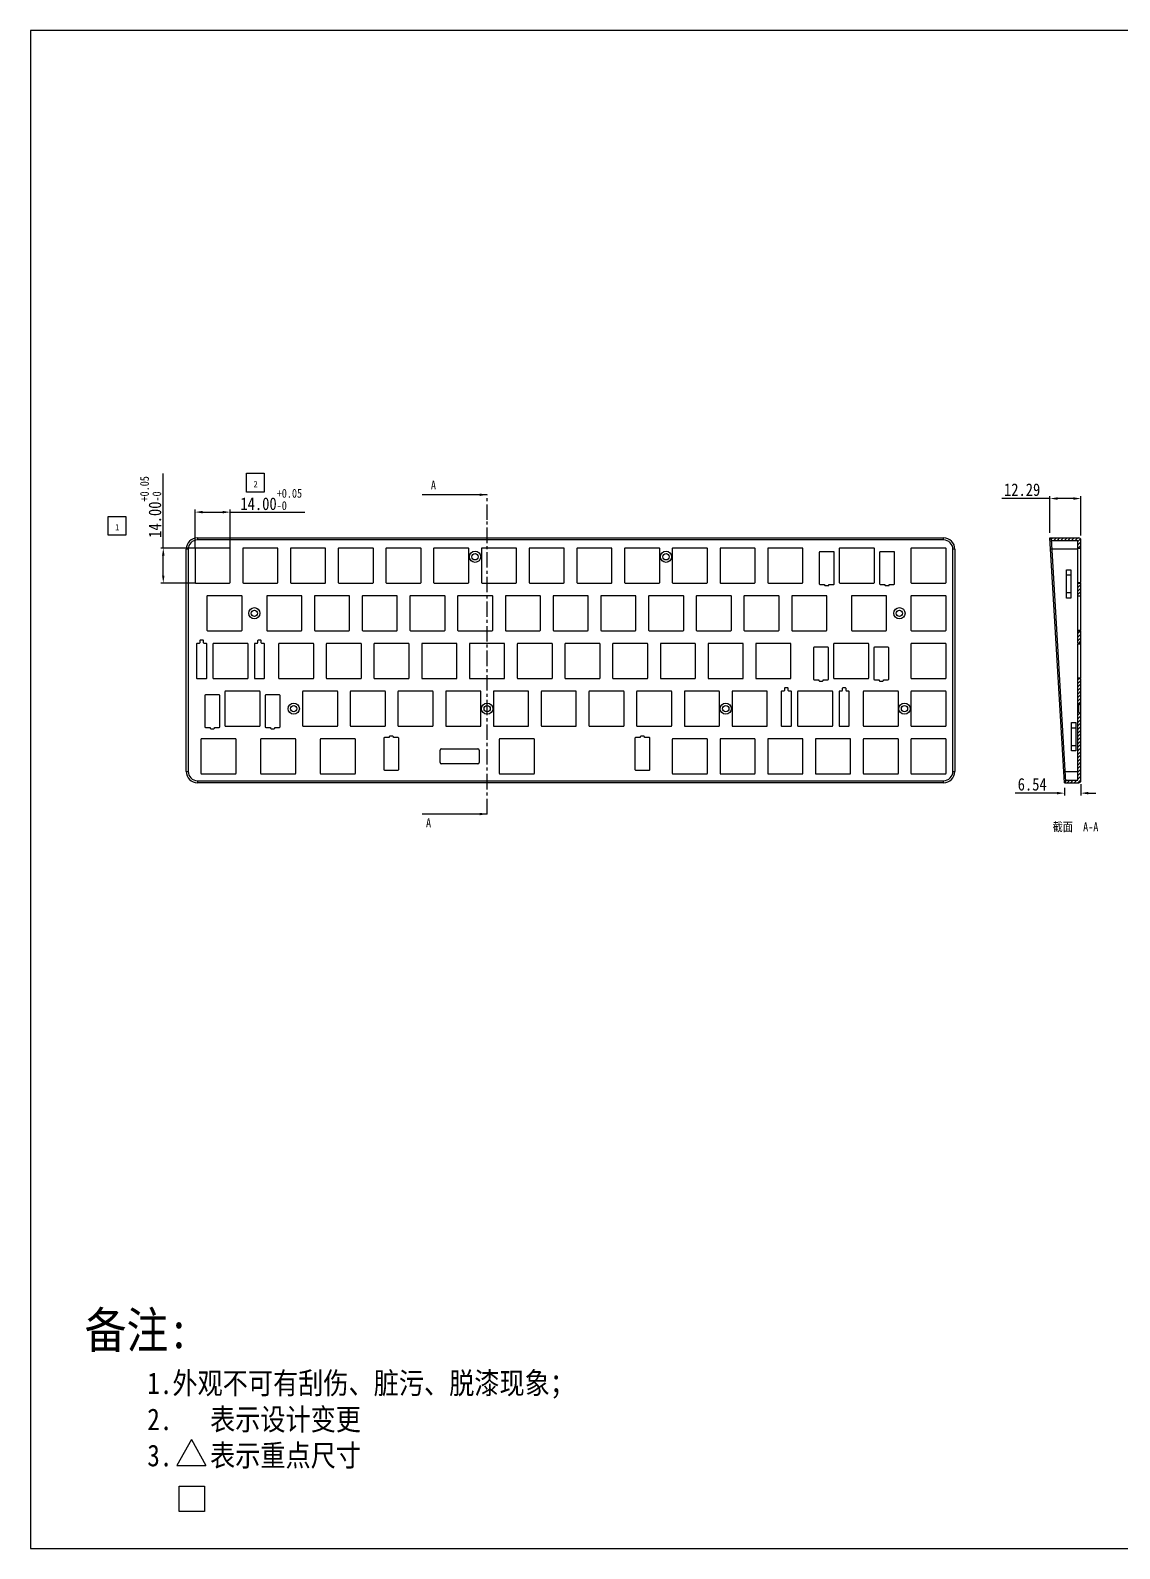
# Model space of a CAD drawing. Header units: millimetres. Extents: x 3844 to 4699, y 925 to 1530.
# Drawn here: x 3844 to 4278, y 925 to 1530 of the extents above; entities that cross this region are included whole.
import ezdxf

# ---------------------------------------------------------------- set-up
doc = ezdxf.new("R2010")
doc.units = ezdxf.units.MM
doc.header["$LTSCALE"] = 16.335
doc.header["$PDMODE"] = 3
doc.header["$PDSIZE"] = 8
doc.linetypes.add('CENTER', pattern=[0.6, 0.375, -0.075, 0.075, -0.075])
doc.layers.get('0').update_dxf_attribs({"linetype": 'CONTINUOUS'})
doc.layers.get('Defpoints').update_dxf_attribs({"linetype": 'CONTINUOUS'})
for name, color, linetype in [('DEFAULT_1', 7, 'CENTER'), ('图框', 7, 'CONTINUOUS'), ('文字说明', 2, 'CONTINUOUS'), ('标注尺寸', 2, 'CONTINUOUS')]:
    doc.layers.add(name, color=color, linetype=linetype)
doc.styles.get("Standard").update_dxf_attribs({"font": '', "width": 0.85, "height": 5})
doc.styles.get('Standard').set_extended_font_data('SimSun')
doc.dimstyles.get("Standard").update_dxf_attribs({"dimtxt": 5, "dimasz": 3, "dimexe": 1, "dimexo": 2, "dimgap": 1, "dimtad": 1, "dimzin": 1, "dimdsep": 46, "dimtxsty": 'Standard', "dimcen": 0.09, "dimadec": 0, "dimazin": 2, "dimtp": 0.01, "dimtm": 0.01, "dimtfac": 1, "dimtofl": 0, "dimtmove": 0, "dimatfit": 3, "dimfxl": 0, "dimtolj": 1, "dimarcsym": 0})

# ---------------------------------------------------------------- blocks, each defined once
blk = doc.blocks.new('*D81')
at = {"layer": 'Defpoints', "color": 0}
for p in [(3923.47, 1338.19), (3909.47, 1322.02), (3923.47, 1322.02)]:
    blk.add_point(p, dxfattribs=at)
at = {"layer": '标注尺寸', "color": 0, "lineweight": -2}
for p, q in [((3909.47, 1324.02), (3909.47, 1339.19)), ((3912.47, 1338.19), (3920.47, 1338.19)), ((3923.47, 1324.02), (3923.47, 1339.19)), ((3923.47, 1338.19), (3953.17, 1338.19))]:
    blk.add_line(p, q, dxfattribs=at)
at = {"layer": '标注尺寸', "color": 0}
for points in [[(3912.47, 1338.69), (3912.47, 1337.69), (3909.47, 1338.19)], [(3920.47, 1337.69), (3920.47, 1338.69), (3923.47, 1338.19)]]:
    blk.add_solid(points, dxfattribs=at)
at = {"layer": '标注尺寸', "color": 0, "insert": (3939.82, 1343.2), "char_height": 5, "attachment_point": 5}
blk.add_mtext('14.00{\\H0.7x;\\S+0.05^ -0;}', dxfattribs=at)
blk = doc.blocks.new('*D82')
at = {"layer": 'Defpoints', "color": 0}
for p in [(3896.84, 1323.9), (3911.48, 1323.9), (3911.48, 1309.9)]:
    blk.add_point(p, dxfattribs=at)
at = {"layer": '标注尺寸', "color": 0, "lineweight": -2}
for p, q in [((3896.84, 1323.9), (3896.84, 1353.6)), ((3909.48, 1323.9), (3895.84, 1323.9)), ((3896.84, 1312.9), (3896.84, 1320.9)), ((3909.48, 1309.9), (3895.84, 1309.9))]:
    blk.add_line(p, q, dxfattribs=at)
at = {"layer": '标注尺寸', "color": 0}
for points in [[(3897.34, 1320.9), (3896.34, 1320.9), (3896.84, 1323.9)], [(3896.34, 1312.9), (3897.34, 1312.9), (3896.84, 1309.9)]]:
    blk.add_solid(points, dxfattribs=at)
at = {"layer": '标注尺寸', "color": 0, "insert": (3891.84, 1340.25), "char_height": 5, "attachment_point": 5, "rotation": 90}
blk.add_mtext('14.00{\\H0.7x;\\S+0.05^ -0;}', dxfattribs=at)
blk = doc.blocks.new('*D83')
at = {"layer": 'Defpoints', "color": 0}
for p in [(4249.84, 1343.6), (4249.84, 1327.9), (4262.13, 1326.89)]:
    blk.add_point(p, dxfattribs=at)
at = {"layer": '标注尺寸', "color": 0, "lineweight": -2}
for p, q in [((4249.84, 1343.6), (4230.66, 1343.6)), ((4249.84, 1329.9), (4249.84, 1344.6)), ((4259.13, 1343.6), (4252.84, 1343.6)), ((4262.13, 1328.89), (4262.13, 1344.6))]:
    blk.add_line(p, q, dxfattribs=at)
at = {"layer": '标注尺寸', "color": 0}
for points in [[(4252.84, 1344.1), (4252.84, 1343.1), (4249.84, 1343.6)], [(4259.13, 1343.1), (4259.13, 1344.1), (4262.13, 1343.6)]]:
    blk.add_solid(points, dxfattribs=at)
at = {"layer": '标注尺寸', "color": 0, "insert": (4238.75, 1347.1), "char_height": 5, "attachment_point": 5}
blk.add_mtext('\\A1;12.29', dxfattribs=at)
blk = doc.blocks.new('*D84')
at = {"layer": 'Defpoints', "color": 0}
for p in [(4255.59, 1230.4), (4262.13, 1231.86), (4255.59, 1226.25)]:
    blk.add_point(p, dxfattribs=at)
at = {"layer": '标注尺寸', "color": 0, "lineweight": -2}
for p, q in [((4255.59, 1228.4), (4255.59, 1225.25)), ((4262.13, 1229.86), (4262.13, 1225.25)), ((4252.59, 1226.25), (4235.93, 1226.25)), ((4265.13, 1226.25), (4268.13, 1226.25))]:
    blk.add_line(p, q, dxfattribs=at)
at = {"layer": '标注尺寸', "color": 0}
for points in [[(4252.59, 1225.75), (4252.59, 1226.75), (4255.59, 1226.25)], [(4265.13, 1226.75), (4265.13, 1225.75), (4262.13, 1226.25)]]:
    blk.add_solid(points, dxfattribs=at)
at = {"layer": '标注尺寸', "color": 0, "insert": (4242.76, 1229.75), "char_height": 5, "attachment_point": 5}
blk.add_mtext('\\A1;6.54', dxfattribs=at)

msp = doc.modelspace()

# ---------------------------------------------------------------- hatches: boundary and pattern name
at = {"linetype": 'Continuous'}
h = msp.add_hatch(dxfattribs=at)
h.set_pattern_fill('A', color=2, angle=45, style=0, pattern_type=0)
h.set_pattern_definition([(45, (3745.1524, 1068.1621), (-0.7071068, 0.7071068), [])])
edge = h.paths.add_edge_path()
edge.add_line((4262.13, 1231.201), (4262.13, 1257.651))
edge.add_arc((4261.33, 1231.201), 0.8, 270, 360)
edge.add_line((4255.593, 1230.401), (4261.33, 1230.401))
edge.add_line((4255.593, 1230.401), (4255.569, 1230.801))
edge.add_line((4255.569, 1230.801), (4256.171, 1230.801))
edge.add_line((4256.135, 1231.401), (4256.171, 1230.801))
edge.add_line((4256.135, 1231.401), (4260.93, 1231.401))
edge.add_line((4260.93, 1231.401), (4260.93, 1258.651))
edge.add_line((4260.93, 1258.651), (4261.13, 1258.651))
edge.add_line((4261.13, 1258.651), (4262.13, 1257.651))
edge = h.paths.add_edge_path()
edge.add_line((4262.13, 1262.151), (4262.13, 1271.901))
edge.add_line((4261.13, 1261.151), (4262.13, 1262.151))
edge.add_line((4260.93, 1261.151), (4261.13, 1261.151))
edge.add_line((4260.93, 1261.151), (4260.93, 1271.901))
edge.add_line((4260.93, 1271.901), (4262.13, 1271.901))
edge = h.paths.add_edge_path()
edge.add_line((4262.13, 1285.901), (4262.13, 1290.901))
edge.add_line((4260.93, 1285.901), (4262.13, 1285.901))
edge.add_line((4260.93, 1285.901), (4260.93, 1290.901))
edge.add_line((4260.93, 1290.901), (4262.13, 1290.901))
edge = h.paths.add_edge_path()
edge.add_line((4262.13, 1304.901), (4262.13, 1309.901))
edge.add_line((4260.93, 1304.901), (4262.13, 1304.901))
edge.add_line((4260.93, 1304.901), (4260.93, 1309.901))
edge.add_line((4260.93, 1309.901), (4262.13, 1309.901))
edge = h.paths.add_edge_path()
edge.add_line((4262.13, 1323.901), (4262.13, 1327.101))
edge.add_line((4260.93, 1323.901), (4262.13, 1323.901))
edge.add_line((4260.93, 1323.901), (4260.93, 1326.901))
edge.add_line((4250.489, 1326.901), (4260.93, 1326.901))
edge.add_line((4250.454, 1327.501), (4250.489, 1326.901))
edge.add_line((4249.859, 1327.501), (4250.454, 1327.501))
edge.add_line((4249.859, 1327.501), (4249.836, 1327.901))
edge.add_line((4249.836, 1327.901), (4261.33, 1327.901))
edge.add_arc((4261.33, 1327.101), 0.8, 0, 90)

# ---------------------------------------------------------------- linework, layer by layer
at = {"color": 7, "linetype": 'Continuous'}
for p, q in [((3910.474, 1327.901), (3910.474, 1327.101)), ((3910.474, 1327.901), (4207.475, 1327.901)), ((4207.474, 1327.101), (3910.474, 1327.101)), ((4207.474, 1327.101), (4207.474, 1327.901)), ((4255.593, 1230.401), (4249.836, 1327.901)), ((4249.836, 1327.901), (4261.33, 1327.901)), ((4249.859, 1327.501), (4250.454, 1327.501)), ((4256.171, 1230.801), (4250.454, 1327.501)), ((4250.489, 1326.901), (4260.93, 1326.901)), ((4260.93, 1323.901), (4260.93, 1326.901)), ((4262.13, 1310.151), (4262.13, 1327.101)), ((3906.774, 1323.401), (3905.974, 1323.401)), ((3905.974, 1234.901), (3905.974, 1323.4)), ((3906.774, 1323.401), (3906.774, 1234.901)), ((3909.474, 1323.651), (3909.474, 1310.151)), ((3923.224, 1323.901), (3909.724, 1323.901)), ((3923.474, 1310.151), (3923.474, 1323.651)), ((3928.474, 1323.651), (3928.474, 1310.151)), ((3942.224, 1323.901), (3928.724, 1323.901)), ((3942.474, 1310.151), (3942.474, 1323.651)), ((3947.474, 1323.651), (3947.474, 1310.151)), ((3961.224, 1323.901), (3947.724, 1323.901)), ((3961.474, 1310.151), (3961.474, 1323.651)), ((3966.474, 1323.651), (3966.474, 1310.151)), ((3980.224, 1323.901), (3966.724, 1323.901)), ((3980.474, 1310.151), (3980.474, 1323.651)), ((3985.474, 1323.651), (3985.474, 1310.151)), ((3999.224, 1323.901), (3985.724, 1323.901)), ((3999.474, 1310.151), (3999.474, 1323.651)), ((4004.474, 1323.651), (4004.474, 1310.151)), ((4018.224, 1323.901), (4004.724, 1323.901)), ((4018.474, 1310.151), (4018.474, 1323.651)), ((4023.474, 1323.651), (4023.474, 1310.151)), ((4037.224, 1323.901), (4023.724, 1323.901)), ((4037.474, 1310.151), (4037.474, 1323.651)), ((4042.474, 1323.651), (4042.474, 1310.151)), ((4056.224, 1323.901), (4042.724, 1323.901)), ((4056.474, 1310.151), (4056.474, 1323.651)), ((4061.474, 1323.651), (4061.474, 1310.151)), ((4075.224, 1323.901), (4061.724, 1323.901)), ((4075.474, 1310.151), (4075.474, 1323.651)), ((4080.474, 1323.651), (4080.474, 1310.151)), ((4094.224, 1323.901), (4080.724, 1323.901)), ((4094.474, 1310.151), (4094.474, 1323.651)), ((4099.474, 1323.651), (4099.474, 1310.151)), ((4113.224, 1323.901), (4099.724, 1323.901)), ((4113.474, 1310.151), (4113.474, 1323.651)), ((4118.474, 1323.651), (4118.474, 1310.151)), ((4132.224, 1323.901), (4118.724, 1323.901)), ((4132.474, 1310.151), (4132.474, 1323.651)), ((4137.474, 1323.651), (4137.474, 1310.151)), ((4151.224, 1323.901), (4137.724, 1323.901)), ((4151.474, 1310.151), (4151.474, 1323.651)), ((4157.974, 1322.151), (4157.974, 1309.651)), ((4163.724, 1322.401), (4158.224, 1322.401)), ((4163.974, 1309.651), (4163.974, 1322.151)), ((4165.974, 1323.651), (4165.974, 1310.151)), ((4179.724, 1323.901), (4166.224, 1323.901)), ((4179.974, 1310.151), (4179.974, 1323.651)), ((4181.974, 1322.151), (4181.974, 1309.651)), ((4187.724, 1322.401), (4182.224, 1322.401)), ((4187.974, 1309.651), (4187.974, 1322.151)), ((4194.474, 1323.651), (4194.474, 1310.151)), ((4208.224, 1323.901), (4194.724, 1323.901)), ((4208.474, 1310.151), (4208.474, 1323.651)), ((4211.974, 1323.401), (4211.174, 1323.401)), ((4211.174, 1234.901), (4211.174, 1323.401)), ((4211.974, 1323.4), (4211.974, 1234.901)), ((4260.93, 1323.4), (4250.101, 1323.4)), ((4260.93, 1323.901), (4262.13, 1323.901)), ((4260.93, 1304.901), (4260.93, 1323.651)), ((4262.13, 1323.651), (4260.93, 1323.651)), ((4256.43, 1303.97), (4256.43, 1315.229)), ((4256.43, 1315.229), (4258.13, 1315.229)), ((4258.13, 1313.049), (4256.43, 1313.055)), ((4258.13, 1315.231), (4258.13, 1303.973)), ((3909.724, 1309.901), (3923.224, 1309.901)), ((3928.724, 1309.901), (3942.224, 1309.901)), ((3947.724, 1309.901), (3961.224, 1309.901)), ((3966.724, 1309.901), (3980.224, 1309.901)), ((3985.724, 1309.901), (3999.224, 1309.901)), ((4004.724, 1309.901), (4018.224, 1309.901)), ((4023.724, 1309.901), (4037.224, 1309.901)), ((4042.724, 1309.901), (4056.224, 1309.901)), ((4061.724, 1309.901), (4075.224, 1309.901)), ((4080.724, 1309.901), (4094.224, 1309.901)), ((4099.724, 1309.901), (4113.224, 1309.901)), ((4118.724, 1309.901), (4132.224, 1309.901)), ((4137.724, 1309.901), (4151.224, 1309.901)), ((4158.224, 1309.401), (4160.124, 1309.401)), ((4160.124, 1309.401), (4160.124, 1309.151)), ((4160.374, 1308.901), (4161.574, 1308.901)), ((4161.824, 1309.401), (4163.724, 1309.401)), ((4161.824, 1309.151), (4161.824, 1309.401)), ((4166.224, 1309.901), (4179.724, 1309.901)), ((4182.224, 1309.401), (4184.124, 1309.401)), ((4184.124, 1309.401), (4184.124, 1309.151)), ((4184.374, 1308.901), (4185.574, 1308.901)), ((4185.824, 1309.401), (4187.724, 1309.401)), ((4185.824, 1309.151), (4185.824, 1309.401)), ((4194.724, 1309.901), (4208.224, 1309.901)), ((4260.93, 1310.151), (4262.13, 1310.151)), ((4260.93, 1309.901), (4262.13, 1309.901)), ((4262.13, 1291.151), (4262.13, 1309.901)), ((3914.234, 1304.651), (3914.234, 1291.151)), ((3927.984, 1304.901), (3914.484, 1304.901)), ((3928.234, 1291.151), (3928.234, 1304.651)), ((3938.014, 1304.651), (3938.014, 1291.151)), ((3951.764, 1304.901), (3938.264, 1304.901)), ((3952.014, 1291.151), (3952.014, 1304.651)), ((3957.014, 1304.651), (3957.014, 1291.151)), ((3970.764, 1304.901), (3957.264, 1304.901)), ((3971.014, 1291.151), (3971.014, 1304.651)), ((3976.014, 1304.651), (3976.014, 1291.151)), ((3989.764, 1304.901), (3976.264, 1304.901)), ((3990.014, 1291.151), (3990.014, 1304.651)), ((3995.014, 1304.651), (3995.014, 1291.151)), ((4008.764, 1304.901), (3995.264, 1304.901)), ((4009.014, 1291.151), (4009.014, 1304.651)), ((4014.014, 1304.651), (4014.014, 1291.151)), ((4027.764, 1304.901), (4014.264, 1304.901)), ((4028.014, 1291.151), (4028.014, 1304.651)), ((4033.014, 1304.651), (4033.014, 1291.151)), ((4046.764, 1304.901), (4033.264, 1304.901)), ((4047.014, 1291.151), (4047.014, 1304.651)), ((4052.014, 1304.651), (4052.014, 1291.151)), ((4065.764, 1304.901), (4052.264, 1304.901)), ((4066.014, 1291.151), (4066.014, 1304.651)), ((4071.014, 1304.651), (4071.014, 1291.151)), ((4084.764, 1304.901), (4071.264, 1304.901)), ((4085.014, 1291.151), (4085.014, 1304.651)), ((4090.014, 1304.651), (4090.014, 1291.151)), ((4103.764, 1304.901), (4090.264, 1304.901)), ((4104.014, 1291.151), (4104.014, 1304.651)), ((4109.014, 1304.651), (4109.014, 1291.151)), ((4122.764, 1304.901), (4109.264, 1304.901)), ((4123.014, 1291.151), (4123.014, 1304.651)), ((4128.014, 1304.651), (4128.014, 1291.151)), ((4141.764, 1304.901), (4128.264, 1304.901)), ((4142.014, 1291.151), (4142.014, 1304.651)), ((4147.014, 1304.651), (4147.014, 1291.151)), ((4160.764, 1304.901), (4147.264, 1304.901)), ((4161.014, 1291.151), (4161.014, 1304.651)), ((4170.774, 1304.651), (4170.774, 1291.151)), ((4184.524, 1304.901), (4171.024, 1304.901)), ((4184.774, 1291.151), (4184.774, 1304.651)), ((4194.474, 1304.651), (4194.474, 1291.151)), ((4208.224, 1304.901), (4194.724, 1304.901)), ((4208.474, 1291.151), (4208.474, 1304.651)), ((4256.43, 1306.152), (4258.13, 1306.146)), ((4258.13, 1303.972), (4256.43, 1303.972)), ((4260.93, 1304.901), (4262.13, 1304.901)), ((4260.93, 1285.901), (4260.93, 1304.651)), ((4262.13, 1304.651), (4260.93, 1304.651)), ((3914.484, 1290.901), (3927.984, 1290.901)), ((3938.264, 1290.901), (3951.764, 1290.901)), ((3957.264, 1290.901), (3970.764, 1290.901)), ((3976.264, 1290.901), (3989.764, 1290.901)), ((3995.264, 1290.901), (4008.764, 1290.901)), ((4014.264, 1290.901), (4027.764, 1290.901)), ((4033.264, 1290.901), (4046.764, 1290.901)), ((4052.264, 1290.901), (4065.764, 1290.901)), ((4071.264, 1290.901), (4084.764, 1290.901)), ((4090.264, 1290.901), (4103.764, 1290.901)), ((4109.264, 1290.901), (4122.764, 1290.901)), ((4128.264, 1290.901), (4141.764, 1290.901)), ((4147.264, 1290.901), (4160.764, 1290.901)), ((4171.024, 1290.901), (4184.524, 1290.901)), ((4194.724, 1290.901), (4208.224, 1290.901)), ((4260.93, 1291.151), (4262.13, 1291.151)), ((4260.93, 1290.901), (4262.13, 1290.901)), ((4262.13, 1272.151), (4262.13, 1290.901)), ((3910.124, 1285.701), (3910.124, 1272.101)), ((3911.174, 1285.901), (3910.324, 1285.901)), ((3911.374, 1286.951), (3911.374, 1286.101)), ((3912.674, 1287.151), (3911.574, 1287.151)), ((3912.874, 1286.101), (3912.874, 1286.951)), ((3913.924, 1285.901), (3913.074, 1285.901)), ((3914.124, 1272.101), (3914.124, 1285.701)), ((3916.624, 1285.651), (3916.624, 1272.151)), ((3930.374, 1285.901), (3916.874, 1285.901)), ((3930.624, 1272.151), (3930.624, 1285.651)), ((3933.124, 1285.701), (3933.124, 1272.101)), ((3934.174, 1285.901), (3933.324, 1285.901)), ((3934.374, 1286.951), (3934.374, 1286.101)), ((3935.674, 1287.151), (3934.574, 1287.151)), ((3935.874, 1286.101), (3935.874, 1286.951)), ((3936.924, 1285.901), (3936.074, 1285.901)), ((3937.124, 1272.101), (3937.124, 1285.701)), ((3942.724, 1285.651), (3942.724, 1272.151)), ((3956.474, 1285.901), (3942.974, 1285.901)), ((3956.724, 1272.151), (3956.724, 1285.651)), ((3961.724, 1285.651), (3961.724, 1272.151)), ((3975.474, 1285.901), (3961.974, 1285.901)), ((3975.724, 1272.151), (3975.724, 1285.651)), ((3980.724, 1285.651), (3980.724, 1272.151)), ((3994.474, 1285.901), (3980.974, 1285.901)), ((3994.724, 1272.151), (3994.724, 1285.651)), ((3999.724, 1285.651), (3999.724, 1272.151)), ((4013.474, 1285.901), (3999.974, 1285.901)), ((4013.724, 1272.151), (4013.724, 1285.651)), ((4018.724, 1285.651), (4018.724, 1272.151)), ((4032.474, 1285.901), (4018.974, 1285.901)), ((4032.724, 1272.151), (4032.724, 1285.651)), ((4037.724, 1285.651), (4037.724, 1272.151)), ((4051.474, 1285.901), (4037.974, 1285.901)), ((4051.724, 1272.151), (4051.724, 1285.651)), ((4056.724, 1285.651), (4056.724, 1272.151)), ((4070.474, 1285.901), (4056.974, 1285.901)), ((4070.724, 1272.151), (4070.724, 1285.651)), ((4075.724, 1285.651), (4075.724, 1272.151)), ((4089.474, 1285.901), (4075.974, 1285.901)), ((4089.724, 1272.151), (4089.724, 1285.651)), ((4094.724, 1285.651), (4094.724, 1272.151)), ((4108.474, 1285.901), (4094.974, 1285.901)), ((4108.724, 1272.151), (4108.724, 1285.651)), ((4113.724, 1285.651), (4113.724, 1272.151)), ((4127.474, 1285.901), (4113.974, 1285.901)), ((4127.724, 1272.151), (4127.724, 1285.651)), ((4132.724, 1285.651), (4132.724, 1272.151)), ((4146.474, 1285.901), (4132.974, 1285.901)), ((4146.724, 1272.151), (4146.724, 1285.651)), ((4155.674, 1284.151), (4155.674, 1271.651)), ((4161.424, 1284.401), (4155.924, 1284.401)), ((4161.674, 1271.651), (4161.674, 1284.151)), ((4163.674, 1285.651), (4163.674, 1272.151)), ((4177.424, 1285.901), (4163.924, 1285.901)), ((4177.674, 1272.151), (4177.674, 1285.651)), ((4179.674, 1284.151), (4179.674, 1271.651)), ((4185.424, 1284.401), (4179.924, 1284.401)), ((4185.674, 1271.651), (4185.674, 1284.151)), ((4194.474, 1285.651), (4194.474, 1272.151)), ((4208.224, 1285.901), (4194.724, 1285.901)), ((4208.474, 1272.151), (4208.474, 1285.651)), ((4260.93, 1285.901), (4262.13, 1285.901)), ((4260.93, 1231.401), (4260.93, 1285.651)), ((4262.13, 1285.651), (4260.93, 1285.651)), ((3910.324, 1271.901), (3913.924, 1271.901)), ((3916.874, 1271.901), (3930.374, 1271.901)), ((3933.324, 1271.901), (3936.924, 1271.901)), ((3942.974, 1271.901), (3956.474, 1271.901)), ((3961.974, 1271.901), (3975.474, 1271.901)), ((3980.974, 1271.901), (3994.474, 1271.901)), ((3999.974, 1271.901), (4013.474, 1271.901)), ((4018.974, 1271.901), (4032.474, 1271.901)), ((4037.974, 1271.901), (4051.474, 1271.901)), ((4056.974, 1271.901), (4070.474, 1271.901)), ((4075.974, 1271.901), (4089.474, 1271.901)), ((4094.974, 1271.901), (4108.474, 1271.901)), ((4113.974, 1271.901), (4127.474, 1271.901)), ((4132.974, 1271.901), (4146.474, 1271.901)), ((4155.924, 1271.401), (4157.824, 1271.401)), ((4157.824, 1271.401), (4157.824, 1271.151)), ((4158.074, 1270.901), (4159.274, 1270.901)), ((4159.524, 1271.401), (4161.424, 1271.401)), ((4159.524, 1271.151), (4159.524, 1271.401)), ((4163.924, 1271.901), (4177.424, 1271.901)), ((4179.924, 1271.401), (4181.824, 1271.401)), ((4181.824, 1271.401), (4181.824, 1271.151)), ((4182.074, 1270.901), (4183.274, 1270.901)), ((4183.524, 1271.401), (4185.424, 1271.401)), ((4183.524, 1271.151), (4183.524, 1271.401)), ((4194.724, 1271.901), (4208.224, 1271.901)), ((4260.93, 1272.151), (4262.13, 1272.151)), ((4260.93, 1271.901), (4262.13, 1271.901)), ((4262.13, 1231.201), (4262.13, 1271.901)), ((3913.374, 1265.151), (3913.374, 1252.651)), ((3919.124, 1265.401), (3913.624, 1265.401)), ((3919.374, 1252.651), (3919.374, 1265.151)), ((3921.374, 1266.651), (3921.374, 1253.151)), ((3935.124, 1266.901), (3921.624, 1266.901)), ((3935.374, 1253.151), (3935.374, 1266.651)), ((3937.374, 1265.151), (3937.374, 1252.651)), ((3943.124, 1265.401), (3937.624, 1265.401)), ((3943.374, 1252.651), (3943.374, 1265.151)), ((3952.274, 1266.651), (3952.274, 1253.151)), ((3966.024, 1266.901), (3952.524, 1266.901)), ((3966.274, 1253.151), (3966.274, 1266.651)), ((3971.274, 1266.651), (3971.274, 1253.151)), ((3985.024, 1266.901), (3971.524, 1266.901)), ((3985.274, 1253.151), (3985.274, 1266.651)), ((3990.274, 1266.651), (3990.274, 1253.151)), ((4004.024, 1266.901), (3990.524, 1266.901)), ((4004.274, 1253.151), (4004.274, 1266.651)), ((4009.274, 1266.651), (4009.274, 1253.151)), ((4023.024, 1266.901), (4009.524, 1266.901)), ((4023.274, 1253.151), (4023.274, 1266.651)), ((4028.274, 1266.651), (4028.274, 1253.151)), ((4042.024, 1266.901), (4028.524, 1266.901)), ((4042.274, 1253.151), (4042.274, 1266.651)), ((4047.274, 1266.651), (4047.274, 1253.151)), ((4061.024, 1266.901), (4047.524, 1266.901)), ((4061.274, 1253.151), (4061.274, 1266.651)), ((4066.274, 1266.651), (4066.274, 1253.151)), ((4080.024, 1266.901), (4066.524, 1266.901)), ((4080.274, 1253.151), (4080.274, 1266.651)), ((4085.274, 1266.651), (4085.274, 1253.151)), ((4099.024, 1266.901), (4085.524, 1266.901)), ((4099.274, 1253.151), (4099.274, 1266.651)), ((4104.274, 1266.651), (4104.274, 1253.151)), ((4118.024, 1266.901), (4104.524, 1266.901)), ((4118.274, 1253.151), (4118.274, 1266.651)), ((4123.274, 1266.651), (4123.274, 1253.151)), ((4137.024, 1266.901), (4123.524, 1266.901)), ((4137.274, 1253.151), (4137.274, 1266.651)), ((4142.884, 1266.701), (4142.884, 1253.101)), ((4143.934, 1266.901), (4143.084, 1266.901)), ((4144.134, 1267.951), (4144.134, 1267.101)), ((4145.434, 1268.151), (4144.334, 1268.151)), ((4145.634, 1267.101), (4145.634, 1267.951)), ((4146.684, 1266.901), (4145.834, 1266.901)), ((4146.884, 1253.101), (4146.884, 1266.701)), ((4149.384, 1266.651), (4149.384, 1253.151)), ((4163.134, 1266.901), (4149.634, 1266.901)), ((4163.384, 1253.151), (4163.384, 1266.651)), ((4165.884, 1266.701), (4165.884, 1253.101)), ((4166.934, 1266.901), (4166.084, 1266.901)), ((4167.134, 1267.951), (4167.134, 1267.101)), ((4168.434, 1268.151), (4167.334, 1268.151)), ((4168.634, 1267.101), (4168.634, 1267.951)), ((4169.684, 1266.901), (4168.834, 1266.901)), ((4169.884, 1253.101), (4169.884, 1266.701)), ((4175.474, 1266.651), (4175.474, 1253.151)), ((4189.224, 1266.901), (4175.724, 1266.901)), ((4189.474, 1253.151), (4189.474, 1266.651)), ((4194.474, 1266.651), (4194.474, 1253.151)), ((4208.224, 1266.901), (4194.724, 1266.901)), ((4208.474, 1253.151), (4208.474, 1266.651)), ((4260.93, 1261.151), (4261.13, 1261.151)), ((4260.93, 1258.651), (4261.13, 1258.651)), ((4261.13, 1261.151), (4262.13, 1262.151)), ((4261.13, 1261.151), (4261.13, 1258.651)), ((4261.13, 1258.651), (4262.13, 1257.651)), ((3913.624, 1252.401), (3915.524, 1252.401)), ((3915.524, 1252.401), (3915.524, 1252.151)), ((3917.224, 1252.151), (3917.224, 1252.401)), ((3917.224, 1252.401), (3919.124, 1252.401)), ((3921.624, 1252.901), (3935.124, 1252.901)), ((3937.624, 1252.401), (3939.524, 1252.401)), ((3939.524, 1252.401), (3939.524, 1252.151)), ((3941.224, 1252.151), (3941.224, 1252.401)), ((3941.224, 1252.401), (3943.124, 1252.401)), ((3952.524, 1252.901), (3966.024, 1252.901)), ((3971.524, 1252.901), (3985.024, 1252.901)), ((3990.524, 1252.901), (4004.024, 1252.901)), ((4009.524, 1252.901), (4023.024, 1252.901)), ((4028.524, 1252.901), (4042.024, 1252.901)), ((4047.524, 1252.901), (4061.024, 1252.901)), ((4066.524, 1252.901), (4080.024, 1252.901)), ((4085.524, 1252.901), (4099.024, 1252.901)), ((4104.524, 1252.901), (4118.024, 1252.901)), ((4123.524, 1252.901), (4137.024, 1252.901)), ((4143.084, 1252.901), (4146.684, 1252.901)), ((4149.634, 1252.901), (4163.134, 1252.901)), ((4166.084, 1252.901), (4169.684, 1252.901)), ((4175.724, 1252.901), (4189.224, 1252.901)), ((4194.724, 1252.901), (4208.224, 1252.901)), ((4258.43, 1254.329), (4260.13, 1254.329)), ((4258.43, 1243.07), (4258.43, 1254.329)), ((4260.13, 1252.149), (4258.43, 1252.155)), ((4260.13, 1254.331), (4260.13, 1243.073)), ((3911.849, 1247.651), (3911.849, 1234.151)), ((3925.599, 1247.901), (3912.099, 1247.901)), ((3915.774, 1251.901), (3916.974, 1251.901)), ((3925.849, 1234.151), (3925.849, 1247.651)), ((3935.599, 1247.651), (3935.599, 1234.151)), ((3949.349, 1247.901), (3935.849, 1247.901)), ((3939.774, 1251.901), (3940.974, 1251.901)), ((3949.599, 1234.151), (3949.599, 1247.651)), ((3959.349, 1247.651), (3959.349, 1234.151)), ((3973.099, 1247.901), (3959.599, 1247.901)), ((3973.349, 1234.151), (3973.349, 1247.651)), ((3984.599, 1248.151), (3984.599, 1235.651)), ((3986.749, 1248.401), (3984.849, 1248.401)), ((3986.749, 1248.651), (3986.749, 1248.401)), ((3988.199, 1248.901), (3986.999, 1248.901)), ((3988.449, 1248.401), (3988.449, 1248.651)), ((3990.349, 1248.401), (3988.449, 1248.401)), ((3990.599, 1235.651), (3990.599, 1248.151)), ((4030.599, 1247.651), (4030.599, 1234.151)), ((4044.349, 1247.901), (4030.849, 1247.901)), ((4044.599, 1234.151), (4044.599, 1247.651)), ((4084.599, 1248.151), (4084.599, 1235.651)), ((4086.749, 1248.401), (4084.849, 1248.401)), ((4086.749, 1248.651), (4086.749, 1248.401)), ((4088.199, 1248.901), (4086.999, 1248.901)), ((4088.449, 1248.401), (4088.449, 1248.651)), ((4090.349, 1248.401), (4088.449, 1248.401)), ((4090.599, 1235.651), (4090.599, 1248.151)), ((4099.474, 1247.651), (4099.474, 1234.151)), ((4113.224, 1247.901), (4099.724, 1247.901)), ((4113.474, 1234.151), (4113.474, 1247.651)), ((4118.474, 1247.651), (4118.474, 1234.151)), ((4132.224, 1247.901), (4118.724, 1247.901)), ((4132.474, 1234.151), (4132.474, 1247.651)), ((4137.474, 1247.651), (4137.474, 1234.151)), ((4151.224, 1247.901), (4137.724, 1247.901)), ((4151.474, 1234.151), (4151.474, 1247.651)), ((4156.474, 1247.651), (4156.474, 1234.151)), ((4170.224, 1247.901), (4156.724, 1247.901)), ((4170.474, 1234.151), (4170.474, 1247.651)), ((4175.474, 1247.651), (4175.474, 1234.151)), ((4189.224, 1247.901), (4175.724, 1247.901)), ((4189.474, 1234.151), (4189.474, 1247.651)), ((4194.474, 1247.651), (4194.474, 1234.151)), ((4208.224, 1247.901), (4194.724, 1247.901)), ((4208.474, 1234.151), (4208.474, 1247.651)), ((4007.099, 1238.401), (4007.099, 1243.401)), ((4007.599, 1243.901), (4022.099, 1243.901)), ((4022.599, 1243.401), (4022.599, 1238.401)), ((4258.43, 1245.252), (4260.13, 1245.246)), ((4260.13, 1243.072), (4258.43, 1243.072)), ((3905.974, 1234.901), (3906.774, 1234.901)), ((3912.099, 1233.901), (3925.599, 1233.901)), ((3935.849, 1233.901), (3949.349, 1233.901)), ((3959.599, 1233.901), (3973.099, 1233.901)), ((3984.849, 1235.401), (3990.349, 1235.401)), ((4022.099, 1237.901), (4007.599, 1237.901)), ((4030.849, 1233.901), (4044.349, 1233.901)), ((4084.849, 1235.401), (4090.349, 1235.401)), ((4099.724, 1233.901), (4113.224, 1233.901)), ((4118.724, 1233.901), (4132.224, 1233.901)), ((4137.724, 1233.901), (4151.224, 1233.901)), ((4156.724, 1233.901), (4170.224, 1233.901)), ((4175.724, 1233.901), (4189.224, 1233.901)), ((4194.724, 1233.901), (4208.224, 1233.901)), ((4211.174, 1234.901), (4211.974, 1234.901)), ((4255.327, 1234.901), (4260.93, 1234.901)), ((3910.474, 1231.201), (3910.474, 1230.401)), ((3910.474, 1231.201), (4207.474, 1231.201)), ((4207.475, 1230.401), (3910.474, 1230.401)), ((4207.474, 1230.401), (4207.474, 1231.201)), ((4255.569, 1230.801), (4256.171, 1230.801)), ((4255.593, 1230.401), (4261.33, 1230.401)), ((4256.135, 1231.401), (4260.93, 1231.401))]:
    msp.add_line(p, q, dxfattribs=at)
for centre, radius in [((4020.974, 1320.401), 2.25), ((4020.974, 1320.401), 1.25), ((4096.974, 1320.401), 2.25), ((4096.974, 1320.401), 1.25), ((3933.089, 1297.901), 2.25), ((3933.089, 1297.901), 1.25), ((4189.901, 1297.901), 2.25), ((4189.901, 1297.901), 1.25), ((3948.774, 1259.901), 2.25), ((3948.774, 1259.901), 1.25), ((4025.774, 1259.901), 2.25), ((4025.774, 1259.901), 1.25), ((4120.774, 1259.901), 2.25), ((4120.774, 1259.901), 1.25), ((4191.925, 1259.901), 2.25), ((4191.925, 1259.901), 1.25)]:
    msp.add_circle(centre, radius, dxfattribs=at)
for centre, radius, start, end in [((3910.474, 1323.401), 4.5, 90, 180), ((3910.474, 1323.401), 3.7, 90, 180), ((4207.474, 1323.401), 3.7, 0, 90), ((4207.474, 1323.401), 4.5, 359.994686, 89.995867), ((4261.33, 1327.101), 0.8, 0, 90), ((3909.724, 1323.651), 0.25, 90, 180), ((3923.224, 1323.651), 0.25, 0, 90), ((3928.724, 1323.651), 0.25, 90, 180), ((3942.224, 1323.651), 0.25, 0, 90), ((3947.724, 1323.651), 0.25, 90, 180), ((3961.224, 1323.651), 0.25, 0, 90), ((3966.724, 1323.651), 0.25, 90, 180), ((3980.224, 1323.651), 0.25, 0, 90), ((3985.724, 1323.651), 0.25, 90, 180), ((3999.224, 1323.651), 0.25, 0, 90), ((4004.724, 1323.651), 0.25, 90, 180), ((4018.224, 1323.651), 0.25, 0, 90), ((4023.724, 1323.651), 0.25, 90, 180), ((4037.224, 1323.651), 0.25, 0, 90), ((4042.724, 1323.651), 0.25, 90, 180), ((4056.224, 1323.651), 0.25, 0, 90), ((4061.724, 1323.651), 0.25, 90, 180), ((4075.224, 1323.651), 0.25, 0, 90), ((4080.724, 1323.651), 0.25, 90, 180), ((4094.224, 1323.651), 0.25, 0, 90), ((4099.724, 1323.651), 0.25, 90, 180), ((4113.224, 1323.651), 0.25, 0, 90), ((4118.724, 1323.651), 0.25, 90, 180), ((4132.224, 1323.651), 0.25, 0, 90), ((4137.724, 1323.651), 0.25, 90, 180), ((4151.224, 1323.651), 0.25, 0, 90), ((4158.224, 1322.151), 0.25, 90, 180), ((4163.724, 1322.151), 0.25, 0, 90), ((4166.224, 1323.651), 0.25, 90, 180), ((4179.724, 1323.651), 0.25, 0, 90), ((4182.224, 1322.151), 0.25, 90, 180), ((4187.724, 1322.151), 0.25, 0, 90), ((4194.724, 1323.651), 0.25, 90, 180), ((4208.224, 1323.651), 0.25, 0, 90), ((3909.724, 1310.151), 0.25, 180, 270), ((3923.224, 1310.151), 0.25, 270, 0), ((3928.724, 1310.151), 0.25, 180, 270), ((3942.224, 1310.151), 0.25, 270, 0), ((3947.724, 1310.151), 0.25, 180, 270), ((3961.224, 1310.151), 0.25, 270, 0), ((3966.724, 1310.151), 0.25, 180, 270), ((3980.224, 1310.151), 0.25, 270, 0), ((3985.724, 1310.151), 0.25, 180, 270), ((3999.224, 1310.151), 0.25, 270, 0), ((4004.724, 1310.151), 0.25, 180, 270), ((4018.224, 1310.151), 0.25, 270, 0), ((4023.724, 1310.151), 0.25, 180, 270), ((4037.224, 1310.151), 0.25, 270, 0), ((4042.724, 1310.151), 0.25, 180, 270), ((4056.224, 1310.151), 0.25, 270, 0), ((4061.724, 1310.151), 0.25, 180, 270), ((4075.224, 1310.151), 0.25, 270, 0), ((4080.724, 1310.151), 0.25, 180, 270), ((4094.224, 1310.151), 0.25, 270, 0), ((4099.724, 1310.151), 0.25, 180, 270), ((4113.224, 1310.151), 0.25, 270, 0), ((4118.724, 1310.151), 0.25, 180, 270), ((4132.224, 1310.151), 0.25, 270, 0), ((4137.724, 1310.151), 0.25, 180, 270), ((4151.224, 1310.151), 0.25, 270, 0), ((4158.224, 1309.651), 0.25, 180, 270), ((4160.374, 1309.151), 0.25, 180, 270), ((4161.574, 1309.151), 0.25, 270, 0), ((4163.724, 1309.651), 0.25, 270, 0), ((4166.224, 1310.151), 0.25, 180, 270), ((4179.724, 1310.151), 0.25, 270, 0), ((4182.224, 1309.651), 0.25, 180, 270), ((4184.374, 1309.151), 0.25, 180, 270), ((4185.574, 1309.151), 0.25, 270, 0), ((4187.724, 1309.651), 0.25, 270, 0), ((4194.724, 1310.151), 0.25, 180, 270), ((4208.224, 1310.151), 0.25, 270, 0), ((3914.484, 1304.651), 0.25, 90, 180), ((3927.984, 1304.651), 0.25, 0, 90), ((3938.264, 1304.651), 0.25, 90, 180), ((3951.764, 1304.651), 0.25, 0, 90), ((3957.264, 1304.651), 0.25, 90, 180), ((3970.764, 1304.651), 0.25, 0, 90), ((3976.264, 1304.651), 0.25, 90, 180), ((3989.764, 1304.651), 0.25, 0, 90), ((3995.264, 1304.651), 0.25, 90, 180), ((4008.764, 1304.651), 0.25, 0, 90), ((4014.264, 1304.651), 0.25, 90, 180), ((4027.764, 1304.651), 0.25, 0, 90), ((4033.264, 1304.651), 0.25, 90, 180), ((4046.764, 1304.651), 0.25, 0, 90), ((4052.264, 1304.651), 0.25, 90, 180), ((4065.764, 1304.651), 0.25, 0, 90), ((4071.264, 1304.651), 0.25, 90, 180), ((4084.764, 1304.651), 0.25, 0, 90), ((4090.264, 1304.651), 0.25, 90, 180), ((4103.764, 1304.651), 0.25, 0, 90), ((4109.264, 1304.651), 0.25, 90, 180), ((4122.764, 1304.651), 0.25, 0, 90), ((4128.264, 1304.651), 0.25, 90, 180), ((4141.764, 1304.651), 0.25, 0, 90), ((4147.264, 1304.651), 0.25, 90, 180), ((4160.764, 1304.651), 0.25, 0, 90), ((4171.024, 1304.651), 0.25, 90, 180), ((4184.524, 1304.651), 0.25, 0, 90), ((4194.724, 1304.651), 0.25, 90, 180), ((4208.224, 1304.651), 0.25, 0, 90), ((3914.484, 1291.151), 0.25, 180, 270), ((3927.984, 1291.151), 0.25, 270, 0), ((3938.264, 1291.151), 0.25, 180, 270), ((3951.764, 1291.151), 0.25, 270, 0), ((3957.264, 1291.151), 0.25, 180, 270), ((3970.764, 1291.151), 0.25, 270, 0), ((3976.264, 1291.151), 0.25, 180, 270), ((3989.764, 1291.151), 0.25, 270, 0), ((3995.264, 1291.151), 0.25, 180, 270), ((4008.764, 1291.151), 0.25, 270, 0), ((4014.264, 1291.151), 0.25, 180, 270), ((4027.764, 1291.151), 0.25, 270, 0), ((4033.264, 1291.151), 0.25, 180, 270), ((4046.764, 1291.151), 0.25, 270, 0), ((4052.264, 1291.151), 0.25, 180, 270), ((4065.764, 1291.151), 0.25, 270, 0), ((4071.264, 1291.151), 0.25, 180, 270), ((4084.764, 1291.151), 0.25, 270, 0), ((4090.264, 1291.151), 0.25, 180, 270), ((4103.764, 1291.151), 0.25, 270, 0), ((4109.264, 1291.151), 0.25, 180, 270), ((4122.764, 1291.151), 0.25, 270, 0), ((4128.264, 1291.151), 0.25, 180, 270), ((4141.764, 1291.151), 0.25, 270, 0), ((4147.264, 1291.151), 0.25, 180, 270), ((4160.764, 1291.151), 0.25, 270, 0), ((4171.024, 1291.151), 0.25, 180, 270), ((4184.524, 1291.151), 0.25, 270, 0), ((4194.724, 1291.151), 0.25, 180, 270), ((4208.224, 1291.151), 0.25, 270, 0), ((3910.324, 1285.701), 0.2, 90, 180), ((3911.174, 1286.101), 0.2, 270, 0), ((3911.574, 1286.951), 0.2, 90, 180), ((3912.674, 1286.951), 0.2, 0, 90), ((3913.074, 1286.101), 0.2, 180, 270), ((3913.924, 1285.701), 0.2, 0, 90), ((3916.874, 1285.651), 0.25, 90, 180), ((3930.374, 1285.651), 0.25, 0, 90), ((3933.324, 1285.701), 0.2, 90, 180), ((3934.174, 1286.101), 0.2, 270, 0), ((3934.574, 1286.951), 0.2, 90, 180), ((3935.674, 1286.951), 0.2, 0, 90), ((3936.074, 1286.101), 0.2, 180, 270), ((3936.924, 1285.701), 0.2, 0, 90), ((3942.974, 1285.651), 0.25, 90, 180), ((3956.474, 1285.651), 0.25, 0, 90), ((3961.974, 1285.651), 0.25, 90, 180), ((3975.474, 1285.651), 0.25, 0, 90), ((3980.974, 1285.651), 0.25, 90, 180), ((3994.474, 1285.651), 0.25, 0, 90), ((3999.974, 1285.651), 0.25, 90, 180), ((4013.474, 1285.651), 0.25, 0, 90), ((4018.974, 1285.651), 0.25, 90, 180), ((4032.474, 1285.651), 0.25, 0, 90), ((4037.974, 1285.651), 0.25, 90, 180), ((4051.474, 1285.651), 0.25, 0, 90), ((4056.974, 1285.651), 0.25, 90, 180), ((4070.474, 1285.651), 0.25, 0, 90), ((4075.974, 1285.651), 0.25, 90, 180), ((4089.474, 1285.651), 0.25, 0, 90), ((4094.974, 1285.651), 0.25, 90, 180), ((4108.474, 1285.651), 0.25, 0, 90), ((4113.974, 1285.651), 0.25, 90, 180), ((4127.474, 1285.651), 0.25, 0, 90), ((4132.974, 1285.651), 0.25, 90, 180), ((4146.474, 1285.651), 0.25, 0, 90), ((4155.924, 1284.151), 0.25, 90, 180), ((4161.424, 1284.151), 0.25, 0, 90), ((4163.924, 1285.651), 0.25, 90, 180), ((4177.424, 1285.651), 0.25, 0, 90), ((4179.924, 1284.151), 0.25, 90, 180), ((4185.424, 1284.151), 0.25, 0, 90), ((4194.724, 1285.651), 0.25, 90, 180), ((4208.224, 1285.651), 0.25, 0, 90), ((3910.324, 1272.101), 0.2, 180, 270), ((3913.924, 1272.101), 0.2, 270, 0), ((3916.874, 1272.151), 0.25, 180, 270), ((3930.374, 1272.151), 0.25, 270, 0), ((3933.324, 1272.101), 0.2, 180, 270), ((3936.924, 1272.101), 0.2, 270, 0), ((3942.974, 1272.151), 0.25, 180, 270), ((3956.474, 1272.151), 0.25, 270, 0), ((3961.974, 1272.151), 0.25, 180, 270), ((3975.474, 1272.151), 0.25, 270, 0), ((3980.974, 1272.151), 0.25, 180, 270), ((3994.474, 1272.151), 0.25, 270, 0), ((3999.974, 1272.151), 0.25, 180, 270), ((4013.474, 1272.151), 0.25, 270, 0), ((4018.974, 1272.151), 0.25, 180, 270), ((4032.474, 1272.151), 0.25, 270, 0), ((4037.974, 1272.151), 0.25, 180, 270), ((4051.474, 1272.151), 0.25, 270, 0), ((4056.974, 1272.151), 0.25, 180, 270), ((4070.474, 1272.151), 0.25, 270, 0), ((4075.974, 1272.151), 0.25, 180, 270), ((4089.474, 1272.151), 0.25, 270, 0), ((4094.974, 1272.151), 0.25, 180, 270), ((4108.474, 1272.151), 0.25, 270, 0), ((4113.974, 1272.151), 0.25, 180, 270), ((4127.474, 1272.151), 0.25, 270, 0), ((4132.974, 1272.151), 0.25, 180, 270), ((4146.474, 1272.151), 0.25, 270, 0), ((4155.924, 1271.651), 0.25, 180, 270), ((4158.074, 1271.151), 0.25, 180, 270), ((4159.274, 1271.151), 0.25, 270, 0), ((4161.424, 1271.651), 0.25, 270, 0), ((4163.924, 1272.151), 0.25, 180, 270), ((4177.424, 1272.151), 0.25, 270, 0), ((4179.924, 1271.651), 0.25, 180, 270), ((4182.074, 1271.151), 0.25, 180, 270), ((4183.274, 1271.151), 0.25, 270, 0), ((4185.424, 1271.651), 0.25, 270, 0), ((4194.724, 1272.151), 0.25, 180, 270), ((4208.224, 1272.151), 0.25, 270, 0), ((3913.624, 1265.151), 0.25, 90, 180), ((3919.124, 1265.151), 0.25, 0, 90), ((3921.624, 1266.651), 0.25, 90, 180), ((3935.124, 1266.651), 0.25, 0, 90), ((3937.624, 1265.151), 0.25, 90, 180), ((3943.124, 1265.151), 0.25, 0, 90), ((3952.524, 1266.651), 0.25, 90, 180), ((3966.024, 1266.651), 0.25, 0, 90), ((3971.524, 1266.651), 0.25, 90, 180), ((3985.024, 1266.651), 0.25, 0, 90), ((3990.524, 1266.651), 0.25, 90, 180), ((4004.024, 1266.651), 0.25, 0, 90), ((4009.524, 1266.651), 0.25, 90, 180), ((4023.024, 1266.651), 0.25, 0, 90), ((4028.524, 1266.651), 0.25, 90, 180), ((4042.024, 1266.651), 0.25, 0, 90), ((4047.524, 1266.651), 0.25, 90, 180), ((4061.024, 1266.651), 0.25, 0, 90), ((4066.524, 1266.651), 0.25, 90, 180), ((4080.024, 1266.651), 0.25, 0, 90), ((4085.524, 1266.651), 0.25, 90, 180), ((4099.024, 1266.651), 0.25, 0, 90), ((4104.524, 1266.651), 0.25, 90, 180), ((4118.024, 1266.651), 0.25, 0, 90), ((4123.524, 1266.651), 0.25, 90, 180), ((4137.024, 1266.651), 0.25, 0, 90), ((4143.084, 1266.701), 0.2, 90, 180), ((4143.934, 1267.101), 0.2, 270, 0), ((4144.334, 1267.951), 0.2, 90, 180), ((4145.434, 1267.951), 0.2, 0, 90), ((4145.834, 1267.101), 0.2, 180, 270), ((4146.684, 1266.701), 0.2, 0, 90), ((4149.634, 1266.651), 0.25, 90, 180), ((4163.134, 1266.651), 0.25, 0, 90), ((4166.084, 1266.701), 0.2, 90, 180), ((4166.934, 1267.101), 0.2, 270, 0), ((4167.334, 1267.951), 0.2, 90, 180), ((4168.434, 1267.951), 0.2, 0, 90), ((4168.834, 1267.101), 0.2, 180, 270), ((4169.684, 1266.701), 0.2, 0, 90), ((4175.724, 1266.651), 0.25, 90, 180), ((4189.224, 1266.651), 0.25, 0, 90), ((4194.724, 1266.651), 0.25, 90, 180), ((4208.224, 1266.651), 0.25, 0, 90), ((3913.624, 1252.651), 0.25, 180, 270), ((3915.774, 1252.151), 0.25, 180, 270), ((3916.974, 1252.151), 0.25, 270, 360), ((3919.124, 1252.651), 0.25, 270, 0), ((3921.624, 1253.151), 0.25, 180, 270), ((3935.124, 1253.151), 0.25, 270, 0), ((3937.624, 1252.651), 0.25, 180, 270), ((3939.774, 1252.151), 0.25, 180, 270), ((3940.974, 1252.151), 0.25, 270, 0), ((3943.124, 1252.651), 0.25, 270, 0), ((3952.524, 1253.151), 0.25, 180, 270), ((3966.024, 1253.151), 0.25, 270, 0), ((3971.524, 1253.151), 0.25, 180, 270), ((3985.024, 1253.151), 0.25, 270, 0), ((3990.524, 1253.151), 0.25, 180, 270), ((4004.024, 1253.151), 0.25, 270, 0), ((4009.524, 1253.151), 0.25, 180, 270), ((4023.024, 1253.151), 0.25, 270, 0), ((4028.524, 1253.151), 0.25, 180, 270), ((4042.024, 1253.151), 0.25, 270, 0), ((4047.524, 1253.151), 0.25, 180, 270), ((4061.024, 1253.151), 0.25, 270, 0), ((4066.524, 1253.151), 0.25, 180, 270), ((4080.024, 1253.151), 0.25, 270, 0), ((4085.524, 1253.151), 0.25, 180, 270), ((4099.024, 1253.151), 0.25, 270, 0), ((4104.524, 1253.151), 0.25, 180, 270), ((4118.024, 1253.151), 0.25, 270, 0), ((4123.524, 1253.151), 0.25, 180, 270), ((4137.024, 1253.151), 0.25, 270, 0), ((4143.084, 1253.101), 0.2, 180, 270), ((4146.684, 1253.101), 0.2, 270, 0), ((4149.634, 1253.151), 0.25, 180, 270), ((4163.134, 1253.151), 0.25, 270, 0), ((4166.084, 1253.101), 0.2, 180, 270), ((4169.684, 1253.101), 0.2, 270, 0), ((4175.724, 1253.151), 0.25, 180, 270), ((4189.224, 1253.151), 0.25, 270, 0), ((4194.724, 1253.151), 0.25, 180, 270), ((4208.224, 1253.151), 0.25, 270, 0), ((3912.099, 1247.651), 0.25, 90, 180), ((3925.599, 1247.651), 0.25, 0, 90), ((3935.849, 1247.651), 0.25, 90, 180), ((3949.349, 1247.651), 0.25, 0, 90), ((3959.599, 1247.651), 0.25, 90, 180), ((3973.099, 1247.651), 0.25, 0, 90), ((3984.849, 1248.151), 0.25, 90, 180), ((3986.999, 1248.651), 0.25, 90, 180), ((3988.199, 1248.651), 0.25, 0, 90), ((3990.349, 1248.151), 0.25, 0, 90), ((4030.849, 1247.651), 0.25, 90, 180), ((4044.349, 1247.651), 0.25, 0, 90), ((4084.849, 1248.151), 0.25, 90, 180), ((4086.999, 1248.651), 0.25, 90, 180), ((4088.199, 1248.651), 0.25, 0, 90), ((4090.349, 1248.151), 0.25, 0, 90), ((4099.724, 1247.651), 0.25, 90, 180), ((4113.224, 1247.651), 0.25, 0, 90), ((4118.724, 1247.651), 0.25, 90, 180), ((4132.224, 1247.651), 0.25, 0, 90), ((4137.724, 1247.651), 0.25, 90, 180), ((4151.224, 1247.651), 0.25, 0, 90), ((4156.724, 1247.651), 0.25, 90, 180), ((4170.224, 1247.651), 0.25, 0, 90), ((4175.724, 1247.651), 0.25, 90, 180), ((4189.224, 1247.651), 0.25, 0, 90), ((4194.724, 1247.651), 0.25, 90, 180), ((4208.224, 1247.651), 0.25, 0, 90), ((4007.599, 1243.401), 0.5, 90, 180), ((4022.099, 1243.401), 0.5, 0, 90), ((3910.474, 1234.901), 4.5, 179.994696, 269.995877), ((3910.474, 1234.901), 3.7, 180, 270), ((3912.099, 1234.151), 0.25, 180, 270), ((3925.599, 1234.151), 0.25, 270, 0), ((3935.849, 1234.151), 0.25, 180, 270), ((3949.349, 1234.151), 0.25, 270, 0), ((3959.599, 1234.151), 0.25, 180, 270), ((3973.099, 1234.151), 0.25, 270, 0), ((3984.849, 1235.651), 0.25, 180, 270), ((3990.349, 1235.651), 0.25, 270, 0), ((4007.599, 1238.401), 0.5, 180, 270), ((4022.099, 1238.401), 0.5, 270, 0), ((4030.849, 1234.151), 0.25, 180, 270), ((4044.349, 1234.151), 0.25, 270, 0), ((4084.849, 1235.651), 0.25, 180, 270), ((4090.349, 1235.651), 0.25, 270, 0), ((4099.724, 1234.151), 0.25, 180, 270), ((4113.224, 1234.151), 0.25, 270, 0), ((4118.724, 1234.151), 0.25, 180, 270), ((4132.224, 1234.151), 0.25, 270, 0), ((4137.724, 1234.151), 0.25, 180, 270), ((4151.224, 1234.151), 0.25, 270, 0), ((4156.724, 1234.151), 0.25, 180, 270), ((4170.224, 1234.151), 0.25, 270, 0), ((4175.724, 1234.151), 0.25, 180, 270), ((4189.224, 1234.151), 0.25, 270, 0), ((4194.724, 1234.151), 0.25, 180, 270), ((4207.474, 1234.901), 3.7, 270, 0), ((4207.474, 1234.901), 4.5, 270.005313, 0.004121), ((4208.224, 1234.151), 0.25, 270, 0), ((4261.33, 1231.201), 0.8, 270, 0)]:
    msp.add_arc(centre, radius, start, end, dxfattribs=at)
at = {"layer": 'DEFAULT_1', "color": 4, "linetype": 'CENTER'}
for p, q in [((4025.798, 1335.163), (4025.798, 1345.117)), ((4025.798, 1227.876), (4025.798, 1335.163)), ((4025.798, 1217.922), (4025.798, 1227.876))]:
    msp.add_line(p, q, dxfattribs=at)
at = {"layer": '图框'}
msp.add_lwpolyline([(3843.934, 925.302), (4699.294, 925.302), (4699.294, 1530.102), (3843.934, 1530.102)], close=True, dxfattribs=at)
at = {"layer": '文字说明', "color": 1}
for p, q in [((3908.021, 968.802), (3902.261, 958.434)), ((3908.021, 968.802), (3913.781, 958.434)), ((3902.261, 958.434), (3913.781, 958.434))]:
    msp.add_line(p, q, dxfattribs=at)
at = {"layer": '文字说明', "color": 3}
msp.add_lwpolyline([(3903.141, 950.226), (3913.221, 950.226), (3913.221, 940.146), (3903.141, 940.146)], close=True, dxfattribs=at)
at = {"layer": '标注尺寸', "color": 1}
for points in [[(3930.029, 1353.65), (3937.049, 1353.65), (3937.049, 1346.168), (3930.029, 1346.168)], [(3874.903, 1336.476), (3881.923, 1336.476), (3881.923, 1328.995), (3874.903, 1328.995)]]:
    msp.add_lwpolyline(points, close=True, dxfattribs=at)

# ---------------------------------------------------------------- texts
at = {"color": 4, "linetype": 'Continuous', "char_height": 3.5, "width": 17.85, "attachment_point": 1, "line_spacing_factor": 0.9}
for insert in [(4003.376, 1350.727), (4001.433, 1216.172)]:
    msp.add_mtext('A', dxfattribs=dict(at, insert=insert))
at = {"color": 2, "linetype": 'Continuous', "insert": (4269.09, 1214.569), "char_height": 3.5, "width": 31.2375, "attachment_point": 3, "line_spacing_factor": 0.9}
msp.add_mtext('截面  A-A', dxfattribs=at)
at = {"layer": '文字说明', "insert": (3865.495, 1019.549), "char_height": 14.4, "width": 296.55724, "attachment_point": 1}
msp.add_mtext('备注:\\P   {\\H0.6x;1.外观不可有刮伤、脏污、脱漆现象；\\P     2.   表示设计变更  \\P     3.   表示重点尺寸\\P     }', dxfattribs=at)
at = {"layer": '标注尺寸', "color": 1, "char_height": 2.5, "width": 2.48447, "attachment_point": 1}
for s, insert in [('2', (3932.771, 1350.6)), ('1', (3877.644, 1333.426))]:
    msp.add_mtext(s, dxfattribs=dict(at, insert=insert))

# ---------------------------------------------------------------- dimensions: what is measured, and where the dimension line sits
at = {"layer": '标注尺寸', "color": 2}
dim = msp.add_linear_dim(base=(3896.843, 1323.901), p1=(3911.477, 1309.901), p2=(3911.477, 1323.901), angle=90, text='<>{\\H0.7x;\\S+0.05^ -0;}', dimstyle='Standard', dxfattribs=at)
dim.commit()
dim.dimension.update_dxf_attribs({"geometry": '*D82', "text_midpoint": (3891.838, 1340.248)})
for base, p1, p2, picture, middle in [((4249.836, 1343.599), (4262.13, 1326.891), (4249.836, 1327.901), '*D83', (4238.748, 1347.099)), ((4255.593, 1226.251), (4262.13, 1231.863), (4255.593, 1230.401), '*D84', (4242.764, 1229.751))]:
    dim = msp.add_linear_dim(base=base, p1=p1, p2=p2, dimstyle='Standard', dxfattribs=at)
    dim.commit()
    dim.dimension.update_dxf_attribs({"geometry": picture, "text_midpoint": middle})
dim = msp.add_linear_dim(base=(3923.474, 1338.193), p1=(3909.474, 1322.024), p2=(3923.474, 1322.024), text='<>{\\H0.7x;\\S+0.05^ -0;}', dimstyle='Standard', dxfattribs=at)
dim.commit()
dim.dimension.update_dxf_attribs({"geometry": '*D81', "text_midpoint": (3939.822, 1343.198)})

# ---------------------------------------------------------------- leaders
at = {"color": 4, "linetype": 'Continuous'}
for points in [[(4025.798, 1345.117), (3999.946, 1345.117)], [(4025.798, 1217.922), (3999.946, 1217.922)]]:
    msp.add_leader(points, dimstyle='Standard', override={"dimtad": 0}, dxfattribs=at)

doc.saveas('drawing.dxf')
